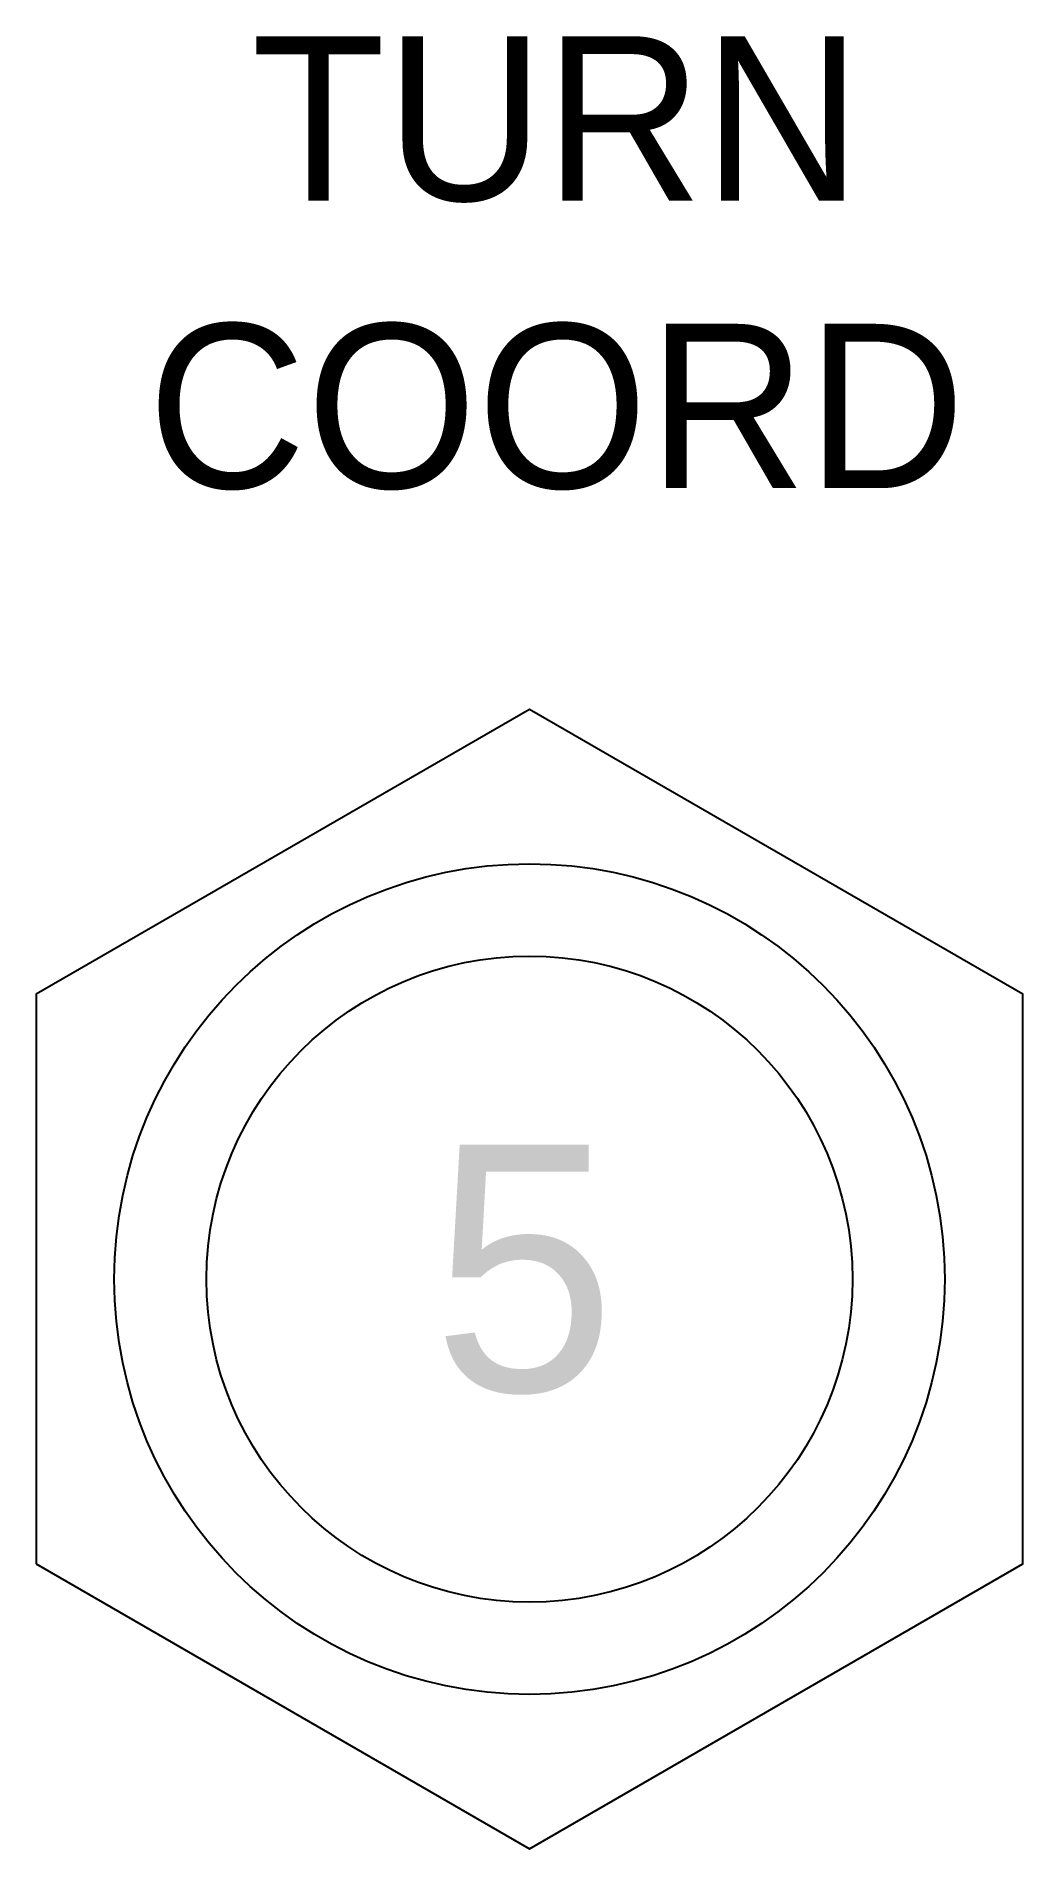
# Model space of a CAD drawing. Extents: x 31.618 to 31.918, y -30.574 to -30.023.
import ezdxf
from ezdxf.enums import TextEntityAlignment as Align

# ---------------------------------------------------------------- set-up
doc = ezdxf.new("R2010")
doc.units = 0
doc.header["$LTSCALE"] = 0.5
doc.header["$MEASUREMENT"] = 0
doc.layers.get('0').update_dxf_attribs({"linetype": 'CONTINUOUS'})
doc.layers.add('INSETS', color=2, linetype='CONTINUOUS')
doc.styles.add('FUTURA', font='VELVET-L.shx')

msp = doc.modelspace()

# ---------------------------------------------------------------- linework, layer by layer
for radius in [0.12636, 0.0983]:
    msp.add_circle((31.76785, -30.40116), radius)
at = {"layer": 'INSETS', "color": 7}
msp.add_lwpolyline([(31.61775, -30.48782), (31.76785, -30.57449), (31.91796, -30.48782), (31.91796, -30.3145), (31.76785, -30.22783), (31.61775, -30.3145)], close=True, dxfattribs=at)

# ---------------------------------------------------------------- texts
at = {"style": 'FUTURA'}
for s, height, p in [('TURN', 0.05, (31.77605, -30.07299)), ('COORD', 0.05, (31.77605, -30.16049)), ('5', 0.075, (31.76617, -30.4353))]:
    msp.add_text(s, height=height, dxfattribs=at).set_placement(p, align=Align.CENTER)

doc.saveas('drawing.dxf')
